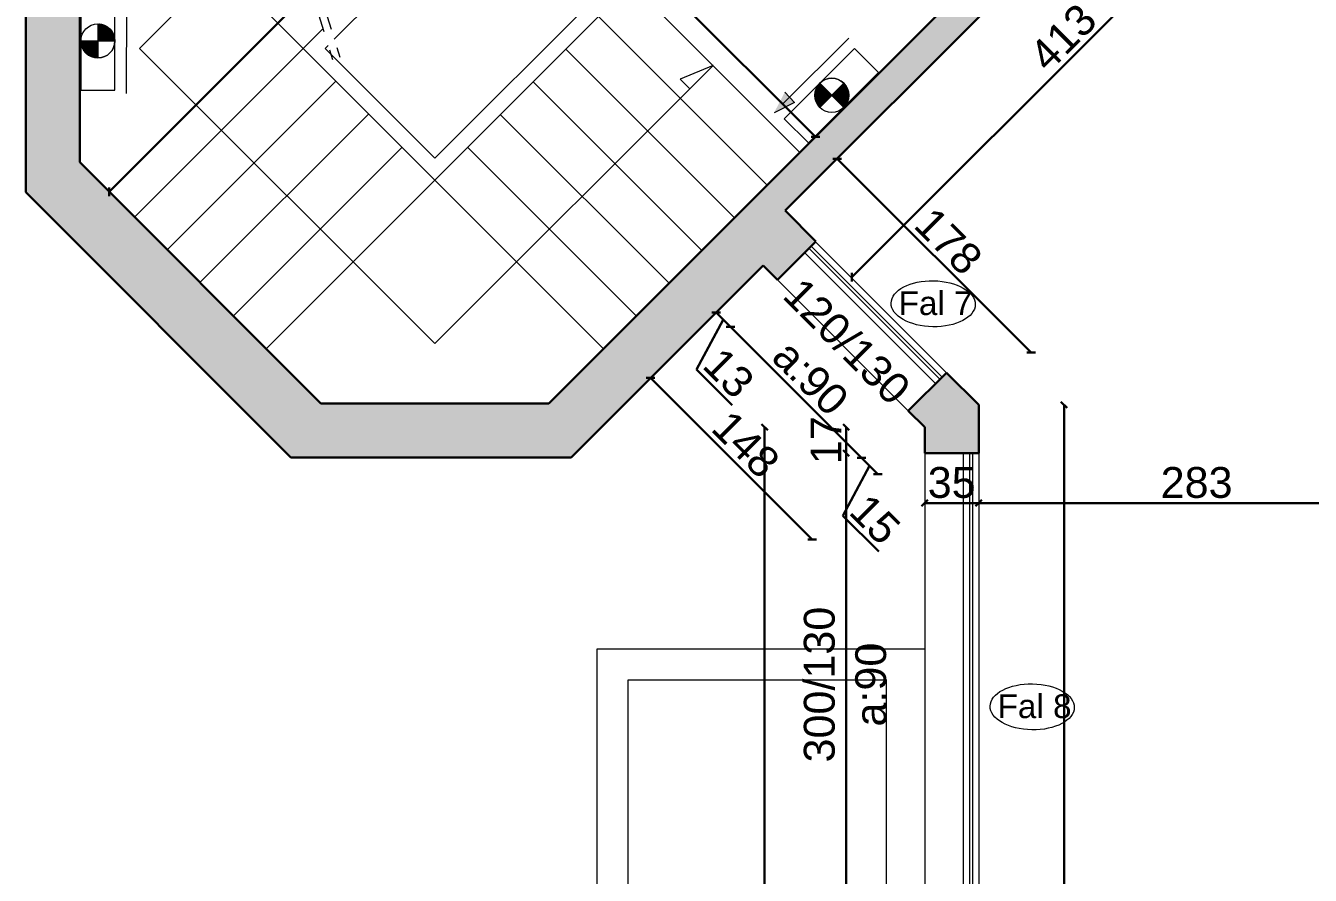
# Model space of a CAD drawing. Header units: millimetres. Extents: x 2804 to 3317, y 6834 to 7064.
# Drawn here: x 2851.53 to 2859.86, y 6926.2 to 6931.71 of the extents above; entities that cross this region are included whole.
import ezdxf

# ---------------------------------------------------------------- set-up
doc = ezdxf.new("R2010")
doc.units = ezdxf.units.MM
doc.header["$PDMODE"] = 1
doc.linetypes.add('PHANTOM2', pattern=[1.25, 0.625, -0.125, 0.125, -0.125, 0.125, -0.125])
for name, color, linetype, lineweight in [('cotation', 3, 'Continuous', 30), ('menuise', 50, 'Continuous', 18), ('SECURITE', 2, 'Continuous', 0), ('texte', 3, 'Continuous', 9), ('zin fin', 6, 'Continuous', 9), ('zin menuiserie', 150, 'Continuous', 5), ('Zin mur', 30, 'Continuous', 30)]:
    doc.layers.add(name, color=color, linetype=linetype, lineweight=lineweight)
doc.layers.add('zin hatch mur', color=8, linetype='Continuous')
doc.styles.add('ARIAL', font='arial.ttf')
doc.styles.add('PsikTxtStyle', font='arial.ttf')
doc.dimstyles.new('cotation 100', dxfattribs={"dimtxt": 0.2, "dimasz": 0.04, "dimexe": 0, "dimexo": 0, "dimgap": 0.03, "dimtad": 1, "dimdec": 0, "dimlfac": 100, "dimdsep": 46, "dimtxsty": 'ARIAL', "dimblk": 'OBLIQUE', "dimcen": 0.09, "dimse1": 1, "dimse2": 1, "dimclrd": 256, "dimclre": 256, "dimclrt": 256, "dimadec": 3, "dimazin": 2, "dimtfac": 1, "dimtdec": 0, "dimtofl": 0, "dimtmove": 1, "dimatfit": 3, "dimfxl": 0, "dimtolj": 1, "dimtzin": 0, "dimlwd": -1, "dimlwe": -1, "dimarcsym": 0})

# ---------------------------------------------------------------- blocks, each defined once
blk = doc.blocks.new('_Oblique')
at = {"color": 0, "linetype": 'ByBlock', "lineweight": -2}
blk.add_line((-0.5, -0.5), (0.5, 0.5), dxfattribs=at)
blk = doc.blocks.new('*D118')
at = {"layer": 'cotation', "transparency": 16777216}
blk.add_line((2860.989, 6930.9314), (2858.9345, 6932.9859), dxfattribs=at)
at = {"layer": 'Defpoints', "color": 0, "transparency": 16777216}
for p in [(2858.9345, 6932.9859), (2858.4814, 6932.5328), (2860.5359, 6930.4783)]:
    blk.add_point(p, dxfattribs=at)
at = {"layer": 'cotation', "transparency": 16777216, "xscale": 0.04, "yscale": 0.04, "zscale": 0.04}
for p, rotation in [((2858.9345, 6932.9859), 134.9999999998859), ((2860.989, 6930.9314), 314.9999999998859)]:
    blk.add_blockref('_Oblique', p, dxfattribs=dict(at, rotation=rotation))
at = {"layer": 'cotation', "transparency": 16777216, "insert": (2860.0551, 6932.052), "char_height": 0.2, "attachment_point": 5, "rotation": 315, "style": 'ARIAL'}
blk.add_mtext('\\A1;291', dxfattribs=at)
blk = doc.blocks.new('*D119')
at = {"layer": 'cotation', "transparency": 16777216}
blk.add_line((2859.8123, 6933.0002), (2856.8887, 6930.0766), dxfattribs=at)
at = {"layer": 'Defpoints', "color": 0, "transparency": 16777216}
for p in [(2859.3806, 6933.432), (2856.457, 6930.5084), (2856.8887, 6930.0766)]:
    blk.add_point(p, dxfattribs=at)
at = {"layer": 'cotation', "transparency": 16777216, "xscale": 0.04, "yscale": 0.04, "zscale": 0.04}
for p, rotation in [((2859.8123, 6933.0002), 44.99999999989305), ((2856.8887, 6930.0766), 224.999999999893)]:
    blk.add_blockref('_Oblique', p, dxfattribs=dict(at, rotation=rotation))
at = {"layer": 'cotation', "transparency": 16777216, "insert": (2858.257, 6931.6319), "char_height": 0.2, "attachment_point": 5, "rotation": 45, "style": 'ARIAL'}
blk.add_mtext('\\A1;413', dxfattribs=at)
blk = doc.blocks.new('*D127')
at = {"layer": 'cotation', "transparency": 16777216}
blk.add_line((2858.2639, 6920.8307), (2858.2639, 6929.2494), dxfattribs=at)
at = {"layer": 'Defpoints', "color": 0, "transparency": 16777216}
for p in [(2857.7109, 6929.2494), (2858.2639, 6929.2494), (2857.7109, 6920.8307)]:
    blk.add_point(p, dxfattribs=at)
at = {"layer": 'cotation', "transparency": 16777216, "xscale": 0.04, "yscale": 0.04, "zscale": 0.04}
for p, rotation in [((2858.2639, 6929.2494), 90), ((2858.2639, 6920.8307), 270)]:
    blk.add_blockref('_Oblique', p, dxfattribs=dict(at, rotation=rotation))
at = {"layer": 'cotation', "transparency": 16777216, "insert": (2858.1318, 6925.04), "char_height": 0.2, "attachment_point": 5, "rotation": 90, "style": 'ARIAL'}
blk.add_mtext('\\A1;842', dxfattribs=at)
blk = doc.blocks.new('*D131')
at = {"layer": 'cotation', "transparency": 16777216}
blk.add_line((2860.5359, 6928.6128), (2857.7109, 6928.6128), dxfattribs=at)
at = {"layer": 'Defpoints', "color": 0, "transparency": 16777216}
for p in [(2857.7109, 6928.6128), (2857.7109, 6927.4304), (2860.5359, 6927.4304)]:
    blk.add_point(p, dxfattribs=at)
at = {"layer": 'cotation', "transparency": 16777216, "xscale": 0.04, "yscale": 0.04, "zscale": 0.04, "rotation": 180}
blk.add_blockref('_Oblique', (2857.7109, 6928.6128), dxfattribs=at)
at = {"layer": 'cotation', "transparency": 16777216, "xscale": 0.04, "yscale": 0.04, "zscale": 0.04}
blk.add_blockref('_Oblique', (2860.5359, 6928.6128), dxfattribs=at)
at = {"layer": 'cotation', "transparency": 16777216, "insert": (2859.1234, 6928.7449), "char_height": 0.2, "attachment_point": 5, "style": 'ARIAL'}
blk.add_mtext('\\A1;283', dxfattribs=at)
blk = doc.blocks.new('*D135')
at = {"layer": 'cotation', "transparency": 16777216}
blk.add_line((2856.3235, 6920.4822), (2856.3235, 6929.1044), dxfattribs=at)
at = {"layer": 'Defpoints', "color": 0, "transparency": 16777216}
for p in [(2856.3235, 6929.1044), (2857.3609, 6929.1044), (2857.3609, 6920.4822)]:
    blk.add_point(p, dxfattribs=at)
at = {"layer": 'cotation', "transparency": 16777216, "xscale": 0.04, "yscale": 0.04, "zscale": 0.04}
for p, rotation in [((2856.3235, 6929.1044), 90), ((2856.3235, 6920.4822), 270)]:
    blk.add_blockref('_Oblique', p, dxfattribs=dict(at, rotation=rotation))
at = {"layer": 'cotation', "transparency": 16777216, "insert": (2856.1403, 6924.7933), "char_height": 0.3, "attachment_point": 5, "rotation": 90, "style": 'ARIAL'}
blk.add_mtext('\\A1;862', dxfattribs=at)
blk = doc.blocks.new('*D136')
at = {"layer": 'cotation', "transparency": 16777216}
blk.add_line((2856.6322, 6928.3758), (2855.5844, 6929.4236), dxfattribs=at)
at = {"layer": 'Defpoints', "color": 0, "transparency": 16777216}
for p in [(2856.313, 6930.1523), (2855.5844, 6929.4236), (2857.3609, 6929.1044)]:
    blk.add_point(p, dxfattribs=at)
at = {"layer": 'cotation', "transparency": 16777216, "xscale": 0.04, "yscale": 0.04, "zscale": 0.04}
for p, rotation in [((2855.5844, 6929.4236), 134.9999999999379), ((2856.6322, 6928.3758), 314.9999999999379)]:
    blk.add_blockref('_Oblique', p, dxfattribs=dict(at, rotation=rotation))
at = {"layer": 'cotation', "transparency": 16777216, "insert": (2856.2017, 6928.9931), "char_height": 0.2, "attachment_point": 5, "rotation": 315, "style": 'ARIAL'}
blk.add_mtext('\\A1;148', dxfattribs=at)
blk = doc.blocks.new('*D139')
at = {"layer": 'cotation', "transparency": 16777216}
blk.add_line((2852.0744, 6930.6311), (2855.5016, 6934.0583), dxfattribs=at)
at = {"layer": 'Defpoints', "color": 0, "transparency": 16777216}
for p in [(2855.5004, 6934.0595), (2855.5016, 6934.0583), (2852.0731, 6930.6323)]:
    blk.add_point(p, dxfattribs=at)
at = {"layer": 'cotation', "transparency": 16777216, "xscale": 0.04, "yscale": 0.04, "zscale": 0.04}
for p, rotation in [((2855.5016, 6934.0583), 44.99999999995059), ((2852.0744, 6930.6311), 224.9999999999506)]:
    blk.add_blockref('_Oblique', p, dxfattribs=dict(at, rotation=rotation))
at = {"layer": 'cotation', "transparency": 16777216, "insert": (2853.6945, 6932.4381), "char_height": 0.2, "attachment_point": 5, "rotation": 45, "style": 'ARIAL'}
blk.add_mtext('\\A1;485', dxfattribs=at)
blk = doc.blocks.new('*D141')
at = {"layer": 'cotation', "transparency": 16777216}
blk.add_line((2853.612, 6934.0273), (2856.6525, 6930.9867), dxfattribs=at)
at = {"layer": 'Defpoints', "color": 0, "transparency": 16777216}
for p in [(2853.5116, 6933.927), (2856.6525, 6930.9867), (2856.5522, 6930.8864)]:
    blk.add_point(p, dxfattribs=at)
at = {"layer": 'cotation', "transparency": 16777216, "xscale": 0.04, "yscale": 0.04, "zscale": 0.04}
for p, rotation in [((2853.612, 6934.0273), 134.99999999991), ((2856.6525, 6930.9867), 314.99999999991)]:
    blk.add_blockref('_Oblique', p, dxfattribs=dict(at, rotation=rotation))
at = {"layer": 'cotation', "transparency": 16777216, "insert": (2855.2257, 6932.6005), "char_height": 0.2, "attachment_point": 5, "rotation": 315, "style": 'ARIAL'}
blk.add_mtext('\\A1;430', dxfattribs=at)
blk = doc.blocks.new('*D142')
at = {"layer": 'cotation', "transparency": 16777216}
blk.add_line((2856.7939, 6930.8453), (2858.0504, 6929.5889), dxfattribs=at)
at = {"layer": 'Defpoints', "color": 0, "transparency": 16777216}
for p in [(2856.457, 6930.5084), (2858.0504, 6929.5889), (2857.7109, 6929.2494)]:
    blk.add_point(p, dxfattribs=at)
at = {"layer": 'cotation', "transparency": 16777216, "xscale": 0.04, "yscale": 0.04, "zscale": 0.04}
for p, rotation in [((2856.7939, 6930.8453), 134.9999999999097), ((2858.0504, 6929.5889), 314.9999999999097)]:
    blk.add_blockref('_Oblique', p, dxfattribs=dict(at, rotation=rotation))
at = {"layer": 'cotation', "transparency": 16777216, "insert": (2857.5156, 6930.3105), "char_height": 0.2, "attachment_point": 5, "rotation": 315, "style": 'ARIAL'}
blk.add_mtext('\\A1;178', dxfattribs=at)
blk = doc.blocks.new('*X299')
at = {"color": 0, "linetype": 'Continuous'}
for p, q in [((2123.93, 1390.31), (2124, 1390.38)), ((2133.9, 1380.42), (2123.94, 1390.38)), ((2123.98, 1389.47), (2124.89, 1390.38)), ((2132.98, 1380.46), (2123.98, 1389.46)), ((2124.08, 1388.69), (2125.77, 1390.38)), ((2131.95, 1380.61), (2124.13, 1388.42)), ((2124.23, 1387.96), (2126.66, 1390.38)), ((2124.43, 1387.27), (2127.54, 1390.38)), ((2130.74, 1380.93), (2124.45, 1387.22)), ((2124.67, 1386.63), (2128.43, 1390.38)), ((2133.9, 1381.3), (2124.82, 1390.38)), ((2124.94, 1386.01), (2129.31, 1390.38)), ((2129.19, 1381.6), (2125.12, 1385.66)), ((2125.25, 1385.44), (2130.19, 1390.38)), ((2125.58, 1384.89), (2131.08, 1390.38)), ((2133.9, 1382.19), (2125.71, 1390.38)), ((2125.95, 1384.37), (2131.96, 1390.38)), ((2126.34, 1383.88), (2132.85, 1390.38)), ((2133.9, 1383.07), (2126.59, 1390.38)), ((2126.77, 1383.42), (2133.73, 1390.39)), ((2127.22, 1382.99), (2133.9, 1389.67)), ((2133.9, 1383.95), (2127.47, 1390.38)), ((2127.7, 1382.58), (2133.9, 1388.79)), ((2128.2, 1382.2), (2133.9, 1387.9)), ((2133.9, 1384.84), (2128.36, 1390.38)), ((2128.74, 1381.86), (2133.9, 1387.02)), ((2133.9, 1385.72), (2129.24, 1390.38)), ((2129.3, 1381.54), (2133.9, 1386.14)), ((2129.9, 1381.25), (2133.9, 1385.25)), ((2133.9, 1386.61), (2130.12, 1390.38)), ((2130.53, 1381), (2133.9, 1384.37)), ((2133.9, 1387.49), (2131.01, 1390.38)), ((2133.9, 1388.37), (2131.89, 1390.38)), ((2133.9, 1389.26), (2132.77, 1390.38)), ((2133.9, 1390.14), (2133.66, 1390.39)), ((2131.2, 1380.79), (2133.9, 1383.48)), ((2131.91, 1380.61), (2133.9, 1382.6)), ((2132.67, 1380.49), (2133.9, 1381.72)), ((2133.49, 1380.42), (2133.9, 1380.83))]:
    blk.add_line(p, q, dxfattribs=at)
blk = doc.blocks.new('sec 2eme')
at = {"layer": 'SECURITE', "color": 252, "true_color": 0x939598}
for p, q in [((2620.461, 6692.5452, 1.1167), (2620.461, 6691.9013, 1.1167)), ((2620.461, 6692.5452, 1.1167), (2620.461, 6691.9013, 1.1167)), ((2620.6825, 6691.9013, 1.1167), (2620.6825, 6692.5452, 1.1167)), ((2620.6825, 6691.9013, 1.1167), (2620.6825, 6692.5452, 1.1167)), ((2620.756, 6692.4773, 1.1167), (2620.7559, 6691.8794, 1.1167)), ((2620.756, 6692.4773, 1.1167), (2620.7559, 6691.8794, 1.1167)), ((2620.5717, 6692.3303, 1.1167), (2620.5716, 6692.1118, 1.1167)), ((2620.5717, 6692.3303, 1.1167), (2620.5716, 6692.1118, 1.1167)), ((2620.4614, 6692.2199, 1.1167), (2620.6821, 6692.2199, 1.1167)), ((2620.4614, 6692.2199, 1.1167), (2620.6821, 6692.2199, 1.1167)), ((2620.4614, 6692.2199, 1.1167), (2620.6821, 6692.2199, 1.1167)), ((2620.4614, 6692.2199, 1.1167), (2620.6821, 6692.2199, 1.1167)), ((2620.4614, 6692.2199, 1.1167), (2620.6821, 6692.2199, 1.1167)), ((2620.4614, 6692.2199, 1.1167), (2620.6821, 6692.2199, 1.1167)), ((2620.4614, 6692.2199, 1.1167), (2620.6821, 6692.2199, 1.1167)), ((2620.4614, 6692.2199, 1.1167), (2620.6821, 6692.2199, 1.1167)), ((2625.0168, 6691.8158, 1.1167), (2625.4396, 6692.2384, 1.1167)), ((2625.0168, 6691.8158, 1.1167), (2625.4396, 6692.2384, 1.1167)), ((2625.476, 6692.171, 1.1167), (2625.0207, 6691.7157, 1.1167)), ((2625.476, 6692.171, 1.1167), (2625.0207, 6691.7157, 1.1167)), ((2625.6326, 6692.0144, 1.1167), (2625.476, 6692.171, 1.1167)), ((2625.6326, 6692.0144, 1.1167), (2625.476, 6692.171, 1.1167)), ((2625.1773, 6691.5591, 1.1167), (2625.6326, 6692.0144, 1.1167)), ((2625.1773, 6691.5591, 1.1167), (2625.6326, 6692.0144, 1.1167)), ((2620.461, 6691.9013, 1.1167), (2620.6825, 6691.9013, 1.1167)), ((2620.461, 6691.9013, 1.1167), (2620.6825, 6691.9013, 1.1167)), ((2625.0246, 6691.8878, 1.1167), (2625.088, 6691.8204, 1.1167)), ((2625.0246, 6691.8878, 1.1167), (2625.088, 6691.8204, 1.1167)), ((2625.4071, 6691.7894, 1.1167), (2625.251, 6691.9455, 1.1167)), ((2625.4071, 6691.7894, 1.1167), (2625.251, 6691.9455, 1.1167)), ((2625.4071, 6691.7894, 1.1167), (2625.251, 6691.9455, 1.1167)), ((2625.4071, 6691.7894, 1.1167), (2625.251, 6691.9455, 1.1167)), ((2625.4071, 6691.7894, 1.1167), (2625.251, 6691.9455, 1.1167)), ((2625.4071, 6691.7894, 1.1167), (2625.251, 6691.9455, 1.1167)), ((2625.4071, 6691.7894, 1.1167), (2625.251, 6691.9455, 1.1167)), ((2625.4071, 6691.7894, 1.1167), (2625.251, 6691.9455, 1.1167)), ((2625.251, 6691.7894, 1.1167), (2625.4056, 6691.9438, 1.1167)), ((2625.251, 6691.7894, 1.1167), (2625.4056, 6691.9438, 1.1167)), ((2625.088, 6691.8204, 1.1167), (2624.955, 6691.7546, 1.1167)), ((2625.088, 6691.8204, 1.1167), (2624.955, 6691.7546, 1.1167)), ((2625.0207, 6691.7157, 1.1167), (2625.1773, 6691.5591, 1.1167)), ((2625.0207, 6691.7157, 1.1167), (2625.1773, 6691.5591, 1.1167))]:
    blk.add_line(p, q, dxfattribs=at)
for centre in [(2620.5717, 6692.2199, 1.1167), (2620.5717, 6692.2199, 1.1167), (2625.329, 6691.8674, 1.1167), (2625.329, 6691.8674, 1.1167)]:
    blk.add_circle(centre, 0.1104, dxfattribs=at)
for centre, start, end in [((2620.5717, 6692.2199, 1.1167), 180, 270), ((2620.5717, 6692.2199, 1.1167), 180, 270), ((2620.5717, 6692.2199, 1.1167), 180, 270), ((2620.5717, 6692.2199, 1.1167), 180, 270), ((2620.5717, 6692.2199, 1.1167), 180, 270), ((2620.5717, 6692.2199, 1.1167), 180, 270), ((2620.5717, 6692.2199, 1.1167), 270, 0), ((2620.5717, 6692.2199, 1.1167), 270, 0), ((2620.5717, 6692.2199, 1.1167), 270, 0), ((2620.5717, 6692.2199, 1.1167), 270, 0), ((2620.5717, 6692.2199, 1.1167), 270, 0), ((2620.5717, 6692.2199, 1.1167), 270, 0), ((2625.329, 6691.8674, 1.1167), 45, 135), ((2625.329, 6691.8674, 1.1167), 45, 135), ((2625.329, 6691.8674, 1.1167), 45, 135), ((2625.329, 6691.8674, 1.1167), 45, 135), ((2625.329, 6691.8674, 1.1167), 45, 135), ((2625.329, 6691.8674, 1.1167), 45, 135), ((2625.329, 6691.8674, 1.1167), 315, 45), ((2625.329, 6691.8674, 1.1167), 315, 45), ((2625.329, 6691.8674, 1.1167), 315, 45), ((2625.329, 6691.8674, 1.1167), 315, 45), ((2625.329, 6691.8674, 1.1167), 315, 45), ((2625.329, 6691.8674, 1.1167), 315, 45)]:
    blk.add_arc(centre, 0.1104, start, end, dxfattribs=at)
blk.add_solid([(2625.088, 6691.8204, 1.1167), (2624.955, 6691.7546, 1.1167), (2625.0246, 6691.8878, 1.1167)], dxfattribs=at)
blk.add_solid([(2625.088, 6691.8204, 1.1167), (2624.955, 6691.7546, 1.1167), (2625.0246, 6691.8878, 1.1167)], dxfattribs=at)
at = {"layer": 'SECURITE', "color": 252, "true_color": 0x939598, "extrusion": (0, 0, -1)}
for p, xscale, yscale, zscale, rotation in [((-2635.9699, 6715.8524, -1.1167), 0.01107475427745157, 0.01107475427745157, 0.01107475427745157, 270), ((-2635.9699, 6715.8524, -1.1167), 0.01107475427745157, 0.01107475427745157, 0.01107475427745157, 270), ((-2596.9289, 6676.8377, -1.1167), -0.01107475427231977, 0.01107475427231977, 0.01107475427231976, 0.03850884676465325), ((-2596.9289, 6676.8377, -1.1167), -0.01107475427231977, 0.01107475427231977, 0.01107475427231976, 0.03850884676465325), ((-2597.7303, 6686.0449, -1.1167), 0.01107475427745156, 0.01107475427745156, 0.01107475427745156, 134.9999999999427), ((-2597.7303, 6686.0449, -1.1167), 0.01107475427745156, 0.01107475427745156, 0.01107475427745156, 134.9999999999427), ((-2652.924, 6686.0263, -1.1167), -0.01107475427231976, 0.01107475427231976, 0.01107475427231976, 225.0385088467073), ((-2652.924, 6686.0263, -1.1167), -0.01107475427231976, 0.01107475427231976, 0.01107475427231976, 225.0385088467073)]:
    blk.add_blockref('*X299', p, dxfattribs=dict(at, xscale=xscale, yscale=yscale, zscale=zscale, rotation=rotation))
at = {"layer": 'SECURITE', "color": 252, "true_color": 0x939598, "zscale": 0.01107475427745157}
for p, xscale, yscale, rotation in [((2635.9699, 6715.8524, 1.1167), -0.01107475427745157, 0.01107475427745157, 90), ((2635.9699, 6715.8524, 1.1167), -0.01107475427745157, 0.01107475427745157, 90), ((2597.7303, 6686.0449, 1.1167), -0.01107475427745156, 0.01107475427745156, 225.0000000000573), ((2597.7303, 6686.0449, 1.1167), -0.01107475427745156, 0.01107475427745156, 225.0000000000573)]:
    blk.add_blockref('*X299', p, dxfattribs=dict(at, xscale=xscale, yscale=yscale, rotation=rotation))
blk = doc.blocks.new('*D458')
at = {"layer": 'cotation', "transparency": 16777216}
blk.add_line((2856.8517, 6925.9357), (2856.8517, 6928.9359), dxfattribs=at)
at = {"layer": 'Defpoints', "color": 0, "transparency": 16777216}
for p in [(2856.8517, 6928.9359), (2857.3609, 6928.9359), (2857.3609, 6925.9357)]:
    blk.add_point(p, dxfattribs=at)
at = {"layer": 'cotation', "transparency": 16777216, "xscale": 0.04, "yscale": 0.04, "zscale": 0.04}
for p, rotation in [((2856.8517, 6928.9359), 90), ((2856.8517, 6925.9357), 270)]:
    blk.add_blockref('_Oblique', p, dxfattribs=dict(at, rotation=rotation))
at = {"layer": 'cotation', "transparency": 16777216, "insert": (2856.8455, 6927.4358), "char_height": 0.2, "attachment_point": 5, "rotation": 90, "style": 'ARIAL'}
blk.add_mtext('\\A1;300/130\\Pa:90', dxfattribs=at)
blk = doc.blocks.new('*D774')
at = {"layer": 'cotation', "transparency": 16777216}
blk.add_line((2857.7109, 6928.6128), (2857.3609, 6928.6128), dxfattribs=at)
at = {"layer": 'Defpoints', "color": 0, "transparency": 16777216}
for p in [(2857.3609, 6928.6128), (2857.3609, 6928.1652), (2857.7109, 6927.4304)]:
    blk.add_point(p, dxfattribs=at)
at = {"layer": 'cotation', "transparency": 16777216, "xscale": 0.04, "yscale": 0.04, "zscale": 0.04, "rotation": 180}
blk.add_blockref('_Oblique', (2857.3609, 6928.6128), dxfattribs=at)
at = {"layer": 'cotation', "transparency": 16777216, "xscale": 0.04, "yscale": 0.04, "zscale": 0.04}
blk.add_blockref('_Oblique', (2857.7109, 6928.6128), dxfattribs=at)
at = {"layer": 'cotation', "transparency": 16777216, "insert": (2857.5359, 6928.7449), "char_height": 0.2, "attachment_point": 5, "style": 'ARIAL'}
blk.add_mtext('\\A1;35', dxfattribs=at)
blk = doc.blocks.new('*D798')
at = {"layer": 'cotation', "transparency": 16777216}
blk.add_line((2856.8517, 6928.9359), (2856.8517, 6929.1044), dxfattribs=at)
at = {"layer": 'Defpoints', "color": 0, "transparency": 16777216}
for p in [(2856.8517, 6929.1044), (2857.3609, 6929.1044), (2857.3609, 6928.9359)]:
    blk.add_point(p, dxfattribs=at)
at = {"layer": 'cotation', "transparency": 16777216, "xscale": 0.04, "yscale": 0.04, "zscale": 0.04}
for p, rotation in [((2856.8517, 6929.1044), 90), ((2856.8517, 6928.9359), 270)]:
    blk.add_blockref('_Oblique', p, dxfattribs=dict(at, rotation=rotation))
at = {"layer": 'cotation', "transparency": 16777216, "insert": (2856.7213, 6929.0201), "char_height": 0.2, "attachment_point": 5, "rotation": 90, "style": 'ARIAL'}
blk.add_mtext('\\A1;17', dxfattribs=at)
blk = doc.blocks.new('*D799')
at = {"layer": 'cotation', "transparency": 16777216}
for p, q in [((2856.0556, 6929.8016), (2855.8816, 6929.4785)), ((2856.009, 6929.8483), (2856.1023, 6929.755)), ((2855.8816, 6929.4785), (2856.1133, 6929.2468))]:
    blk.add_line(p, q, dxfattribs=at)
at = {"layer": 'Defpoints', "color": 0, "transparency": 16777216}
for p in [(2856.313, 6930.1523), (2856.4063, 6930.059), (2856.1023, 6929.755)]:
    blk.add_point(p, dxfattribs=at)
at = {"layer": 'cotation', "transparency": 16777216, "xscale": 0.04, "yscale": 0.04, "zscale": 0.04}
for p, rotation in [((2856.009, 6929.8483), 135.0000000002794), ((2856.1023, 6929.755), 315.0000000002794)]:
    blk.add_blockref('_Oblique', p, dxfattribs=dict(at, rotation=rotation))
at = {"layer": 'cotation', "transparency": 16777216, "insert": (2856.091, 6929.4561), "char_height": 0.2, "attachment_point": 5, "rotation": 315, "style": 'ARIAL'}
blk.add_mtext('\\A1;13', dxfattribs=at)
blk = doc.blocks.new('*D800')
at = {"layer": 'cotation', "transparency": 16777216}
blk.add_line((2856.1023, 6929.755), (2856.9508, 6928.9065), dxfattribs=at)
at = {"layer": 'Defpoints', "color": 0, "transparency": 16777216}
for p in [(2856.4063, 6930.059), (2857.2548, 6929.2105), (2856.9508, 6928.9065)]:
    blk.add_point(p, dxfattribs=at)
at = {"layer": 'cotation', "transparency": 16777216, "xscale": 0.04, "yscale": 0.04, "zscale": 0.04}
for p, rotation in [((2856.1023, 6929.755), 135.0000000002793), ((2856.9508, 6928.9065), 315.0000000002793)]:
    blk.add_blockref('_Oblique', p, dxfattribs=dict(at, rotation=rotation))
at = {"layer": 'cotation', "transparency": 16777216, "insert": (2856.739, 6929.5432), "char_height": 0.2, "attachment_point": 5, "rotation": 315, "style": 'ARIAL'}
blk.add_mtext('\\A1;120/130\\Pa:90', dxfattribs=at)
blk = doc.blocks.new('*D801')
at = {"layer": 'cotation', "transparency": 16777216}
for p, q in [((2856.9508, 6928.9065), (2857.0569, 6928.8004)), ((2857.0038, 6928.8534), (2856.8299, 6928.5305)), ((2856.8299, 6928.5305), (2857.0627, 6928.2977))]:
    blk.add_line(p, q, dxfattribs=at)
at = {"layer": 'Defpoints', "color": 0, "transparency": 16777216}
for p in [(2857.2548, 6929.2105), (2857.3609, 6929.1044), (2857.0569, 6928.8004)]:
    blk.add_point(p, dxfattribs=at)
at = {"layer": 'cotation', "transparency": 16777216, "xscale": 0.04, "yscale": 0.04, "zscale": 0.04}
for p, rotation in [((2856.9508, 6928.9065), 135.0000000002793), ((2857.0569, 6928.8004), 315.0000000002793)]:
    blk.add_blockref('_Oblique', p, dxfattribs=dict(at, rotation=rotation))
at = {"layer": 'cotation', "transparency": 16777216, "insert": (2857.0397, 6928.5075), "char_height": 0.2, "attachment_point": 5, "rotation": 315, "style": 'ARIAL'}
blk.add_mtext('\\A1;15', dxfattribs=at)
blk = doc.blocks.new('fal8')
at = {"layer": 'menuise'}
blk.add_ellipse((2856.5923, 6882.9898), major_axis=(-0.2729, 0.0047), ratio=0.546469, start_param=-1.570796, end_param=4.712389, dxfattribs=at)
at = {"layer": 'menuise', "insert": (2856.3679, 6883.071), "char_height": 0.1544, "width": 2.341262, "attachment_point": 1, "style": 'PsikTxtStyle'}
blk.add_mtext('Fal 8', dxfattribs=at)
blk = doc.blocks.new('fal 7')
at = {"layer": 'menuise'}
blk.add_ellipse((2858.0577, 6854.1122), major_axis=(-0.2729, 0.0047), ratio=0.546469, start_param=-1.570796, end_param=4.712389, dxfattribs=at)
at = {"layer": 'menuise', "insert": (2857.8333, 6854.1934), "char_height": 0.1544, "width": 2.341262, "attachment_point": 1, "style": 'PsikTxtStyle'}
blk.add_mtext('Fal 7', dxfattribs=at)

msp = doc.modelspace()

# ---------------------------------------------------------------- hatches: boundary and pattern name
at = {"layer": 'zin hatch mur'}
h = msp.add_hatch(color=256, dxfattribs=at)
h.dxf.hatch_style = 1
h.paths.add_polyline_path([(2857.7542, 6935.3412), (2857.6128, 6935.1997), (2857.9133, 6934.8992), (2857.8426, 6934.8285), (2857.9133, 6934.7578), (2858.1255, 6934.9699)])
h.paths.add_polyline_path([(2857.3477, 6934.1921), (2857.2769, 6934.2628), (2857.2062, 6934.1921), (2856.9057, 6934.4926), (2856.835, 6934.4219), (2857.1355, 6934.1214), (2857.0648, 6934.0507), (2857.1355, 6933.98)], flags=17)
h.paths.add_polyline_path([(2867.3783, 6931.8857), (2867.3779, 6932.0857), (2863.1664, 6932.0857), (2860.7109, 6934.5412), (2860.7109, 6935.1357), (2860.5109, 6935.1357), (2860.5109, 6934.4584), (2861.2367, 6933.7325), (2861.1105, 6933.6062), (2861.2519, 6933.4648), (2861.3782, 6933.5911), (2863.0836, 6931.8857)])
h.paths.add_polyline_path([(2857.5598, 6932.4244), (2857.3477, 6932.2122), (2857.6128, 6931.9471), (2854.924, 6929.2582), (2853.4472, 6929.2582), (2851.8834, 6930.822), (2851.8834, 6932.2988), (2854.5723, 6934.9876), (2854.4061, 6935.1538), (2853.8134, 6934.5611), (2853.6614, 6934.7131), (2853.4139, 6934.4656), (2853.4846, 6934.3949), (2851.5334, 6932.4438), (2851.5334, 6930.6276), (2853.2528, 6928.9082), (2855.069, 6928.9082), (2856.313, 6930.1523), (2856.4063, 6930.059), (2856.6563, 6930.309), (2856.457, 6930.5084), (2859.3806, 6933.432), (2860.2998, 6932.5127), (2860.5448, 6932.7577), (2860.4034, 6932.8991), (2860.2998, 6932.7956), (2859.1154, 6933.98), (2858.9033, 6933.7679), (2858.974, 6933.6971), (2859.0447, 6933.7679), (2859.3099, 6933.5027), (2858.3906, 6932.5835), (2858.1255, 6932.8486), (2858.1962, 6932.9193), (2858.1255, 6932.99), (2857.9133, 6932.7779), (2857.9841, 6932.7072), (2858.0548, 6932.7779), (2858.3199, 6932.5127), (2857.825, 6932.0178), (2857.5598, 6932.2829), (2857.6305, 6932.3536)])
h.paths.add_polyline_path([(2856.3577, 6933.2022), (2857.1355, 6933.98), (2857.0648, 6934.0507), (2856.4284, 6933.4143), (2856.1279, 6933.7148), (2855.9865, 6933.5734)], flags=17)
h = msp.add_hatch(color=256, dxfattribs=at)
h.dxf.hatch_style = 1
h.paths.add_polyline_path([(2857.7109, 6929.2494), (2857.5023, 6929.458), (2857.2548, 6929.2105), (2857.3609, 6929.1044), (2857.3609, 6928.9359), (2857.7109, 6928.9359)])
h.paths.add_polyline_path([(2857.7109, 6925.9357), (2857.3609, 6925.9357), (2857.3609, 6924.2307), (2857.7109, 6924.2307)])
h.paths.add_polyline_path([(2866.6794, 6921.6357), (2866.3298, 6921.6357), (2866.3313, 6920.8307), (2862.4359, 6920.8307), (2862.4359, 6921.4586), (2862.3359, 6921.4586), (2862.3359, 6920.8307), (2861.3359, 6920.8307), (2861.3359, 6921.3307), (2860.6359, 6921.3307), (2860.6359, 6922.3786), (2862.3359, 6922.3786), (2862.3359, 6922.2586), (2862.4359, 6922.2586), (2862.4359, 6922.4786), (2860.5359, 6922.4786), (2860.5359, 6920.8307), (2857.7109, 6920.8307), (2857.7109, 6921.2307), (2857.3609, 6921.2307), (2857.3609, 6920.4822), (2866.681, 6920.4856), (2866.6806, 6920.8307)])
h.paths.add_polyline_path([(2861.2359, 6920.8307), (2860.6359, 6920.8307), (2860.6359, 6921.2307), (2861.2359, 6921.2307)], flags=16)
h.paths.add_polyline_path([(2861.1859, 6920.8807), (2860.6859, 6920.8807), (2861.1159, 6920.9507), (2861.1859, 6921.1807)], flags=0)
h.paths.add_polyline_path([(2861.1859, 6921.1807), (2861.1159, 6920.9507), (2860.6859, 6920.8807), (2861.1859, 6920.8807)], flags=0)

# ---------------------------------------------------------------- linework, layer by layer
at = {"layer": 'texte', "linetype": 'PHANTOM2', "lineweight": 9}
for p, q in [((2852.9051, 6933.4599), (2853.5221, 6931.4885)), ((2852.9528, 6933.4748), (2853.5698, 6931.5034))]:
    msp.add_line(p, q, dxfattribs=at)
at = {"layer": 'zin fin'}
for p, q in [((2852.2388, 6932.6542), (2855.2794, 6929.6136)), ((2854.6054, 6932.6918), (2853.5334, 6931.6198)), ((2855.4584, 6931.9802), (2853.0918, 6929.6136)), ((2855.317, 6931.9802), (2854.1856, 6930.8488)), ((2855.4584, 6931.9802), (2856.5522, 6930.8864)), ((2855.2463, 6931.768), (2856.34, 6930.6743)), ((2853.4598, 6931.6876), (2852.2388, 6930.4666)), ((2853.4935, 6931.5799), (2853.474, 6931.5604)), ((2853.474, 6931.5604), (2854.1856, 6930.8488)), ((2855.0341, 6931.5559), (2856.1279, 6930.4621)), ((2853.5447, 6931.3483), (2852.4509, 6930.2545)), ((2854.822, 6931.3438), (2855.9158, 6930.25)), ((2853.7568, 6931.1361), (2852.6631, 6930.0424)), ((2854.6099, 6931.1316), (2855.7036, 6930.0379)), ((2853.9735, 6930.9195), (2852.8797, 6929.8257)), ((2854.3977, 6930.9195), (2855.4915, 6929.8257)), ((2857.2548, 6929.2105), (2856.4063, 6930.059)), ((2857.3609, 6928.9359), (2857.3609, 6925.9357)), ((2855.2385, 6927.6677), (2857.3571, 6927.6677)), ((2855.2385, 6925.5712), (2855.2385, 6927.6677)), ((2855.4385, 6927.4677), (2857.1109, 6927.4677)), ((2855.4385, 6925.7712), (2855.4385, 6927.4677)), ((2857.1109, 6927.4677), (2857.1109, 6925.7712))]:
    msp.add_line(p, q, dxfattribs=at)
msp.add_lwpolyline([(2853.207, 6932.4954), (2852.2719, 6931.5604), (2854.1856, 6929.6467), (2855.9887, 6931.4498), (2855.7754, 6931.3619), (2855.8381, 6931.2992)], dxfattribs=at)
at = {"layer": 'zin menuiserie'}
for p, q in [((2857.5023, 6929.458), (2856.6538, 6930.3065)), ((2857.4316, 6929.3873), (2856.5831, 6930.2358)), ((2857.4599, 6929.4156), (2856.6114, 6930.2641)), ((2857.474, 6929.4297), (2856.6255, 6930.2782)), ((2857.6109, 6928.9359), (2857.6109, 6925.9357)), ((2857.6509, 6928.9359), (2857.6509, 6925.9357)), ((2857.6709, 6928.9359), (2857.6709, 6925.9357)), ((2857.7109, 6928.9359), (2857.7109, 6925.9357))]:
    msp.add_line(p, q, dxfattribs=at)
at = {"layer": 'Zin mur'}
for p, q in [((2856.457, 6930.5084), (2859.3806, 6933.432)), ((2851.5334, 6932.4438), (2851.5334, 6930.6276)), ((2851.8834, 6932.2988), (2851.8834, 6930.822)), ((2854.924, 6929.2582), (2857.6128, 6931.9471)), ((2856.6563, 6930.309), (2856.457, 6930.5084)), ((2856.4063, 6930.059), (2856.6563, 6930.309)), ((2855.069, 6928.9082), (2856.313, 6930.1523)), ((2856.4063, 6930.059), (2856.313, 6930.1523)), ((2857.2548, 6929.2105), (2857.5023, 6929.458)), ((2857.7109, 6929.2494), (2857.5023, 6929.458)), ((2854.924, 6929.2582), (2853.4472, 6929.2582)), ((2857.3609, 6929.1044), (2857.2548, 6929.2105)), ((2857.7109, 6929.2494), (2857.7109, 6928.9359)), ((2857.3609, 6928.9359), (2857.3609, 6929.1044)), ((2855.069, 6928.9082), (2853.2528, 6928.9082)), ((2857.3609, 6928.9359), (2857.7109, 6928.9359))]:
    msp.add_line(p, q, dxfattribs=at)
at = {"layer": 'Zin mur', "ltscale": 0.02}
for p, q in [((2851.8834, 6930.822), (2853.4472, 6929.2582)), ((2851.5334, 6930.6276), (2853.2528, 6928.9082))]:
    msp.add_line(p, q, dxfattribs=at)

# ---------------------------------------------------------------- block references
at = {"layer": 'cotation'}
for name, p in [('fal 7', (-0.6415, 75.7925)), ('fal8', (1.4655, 44.3018))]:
    msp.add_blockref(name, p, dxfattribs=at)
at = {"layer": 'SECURITE', "color": 214, "true_color": 0xa81592}
msp.add_blockref('sec 2eme', (231.4298, 239.3887), dxfattribs=at)

# ---------------------------------------------------------------- dimensions: what is measured, and where the dimension line sits
at = {"layer": 'cotation'}
for p1, p2, distance, picture, middle in [((2852.0731, 6930.6323), (2855.5004, 6934.0595), -0.0017, '*D139', (2853.6945, 6932.4381)), ((2853.5116, 6933.927), (2856.5522, 6930.8864), 0.1419, '*D141', (2855.2257, 6932.6005)), ((2859.3806, 6933.432), (2856.457, 6930.5084), 0.6106, '*D119', (2858.257, 6931.6319)), ((2860.5359, 6930.4783), (2858.4814, 6932.5328), -0.6407, '*D118', (2860.0551, 6932.052)), ((2857.3609, 6929.1044), (2856.313, 6930.1523), 1.0305, '*D136', (2856.2017, 6928.9931)), ((2856.313, 6930.1523), (2856.4063, 6930.059), -0.4299, '*D799', (2855.9963, 6929.5507)), ((2857.7109, 6920.8307), (2857.7109, 6929.2494), -0.553, '*D127', (2858.1318, 6925.04))]:
    dim = msp.add_aligned_dim(p1=p1, p2=p2, distance=distance, dimstyle='cotation 100', dxfattribs=at)
    dim.commit()
    dim.dimension.update_dxf_attribs({"geometry": picture, "text_midpoint": middle})
for base, p1, p2, picture, middle in [((2858.0504, 6929.5889), (2856.457, 6930.5084), (2857.7109, 6929.2494), '*D142', (2857.5156, 6930.3105)), ((2857.0569, 6928.8004), (2857.2548, 6929.2105), (2857.3609, 6929.1044), '*D801', (2856.9446, 6928.6027))]:
    dim = msp.add_linear_dim(base=base, p1=p1, p2=p2, angle=135, dimstyle='cotation 100', dxfattribs=at)
    dim.commit()
    dim.dimension.update_dxf_attribs({"geometry": picture, "text_midpoint": middle})
dim = msp.add_linear_dim(base=(2856.9508, 6928.9065), p1=(2856.4063, 6930.059), p2=(2857.2548, 6929.2105), angle=135, text='<>/130\\Pa:90', dimstyle='cotation 100', dxfattribs=at)
dim.commit()
dim.dimension.update_dxf_attribs({"geometry": '*D800', "text_midpoint": (2856.739, 6929.5432)})
dim = msp.add_aligned_dim(p1=(2857.3609, 6920.4822), p2=(2857.3609, 6929.1044), distance=1.0374, dimstyle='cotation 100', override={"dimtxt": 0.3}, dxfattribs=at)
dim.commit()
dim.dimension.update_dxf_attribs({"geometry": '*D135', "text_midpoint": (2856.1403, 6924.7933)})
dim = msp.add_linear_dim(base=(2856.8517, 6929.1044), p1=(2857.3609, 6928.9359), p2=(2857.3609, 6929.1044), angle=270, dimstyle='cotation 100', dxfattribs=at)
dim.commit()
dim.dimension.update_dxf_attribs({"geometry": '*D798', "text_midpoint": (2856.8517, 6929.0201), "dimtype": 128})
dim = msp.add_linear_dim(base=(2856.8517, 6928.9359), p1=(2857.3609, 6925.9357), p2=(2857.3609, 6928.9359), angle=270, text='<>/130\\Pa:90', dimstyle='cotation 100', dxfattribs=at)
dim.commit()
dim.dimension.update_dxf_attribs({"geometry": '*D458', "text_midpoint": (2857.146, 6927.4358), "dimtype": 128})
for base, p1, p2, picture, middle in [((2857.3609, 6928.6128), (2857.7109, 6927.4304), (2857.3609, 6928.1652), '*D774', (2857.5359, 6928.7449)), ((2857.7108970712, 6928.6127608677), (2860.5358970712, 6927.4304051401), (2857.7108970712, 6927.4304051401), '*D131', (2859.1233970712, 6928.7449436781))]:
    dim = msp.add_linear_dim(base=base, p1=p1, p2=p2, dimstyle='cotation 100', dxfattribs=at)
    dim.commit()
    dim.dimension.update_dxf_attribs({"geometry": picture, "text_midpoint": middle})

doc.saveas('drawing.dxf')
